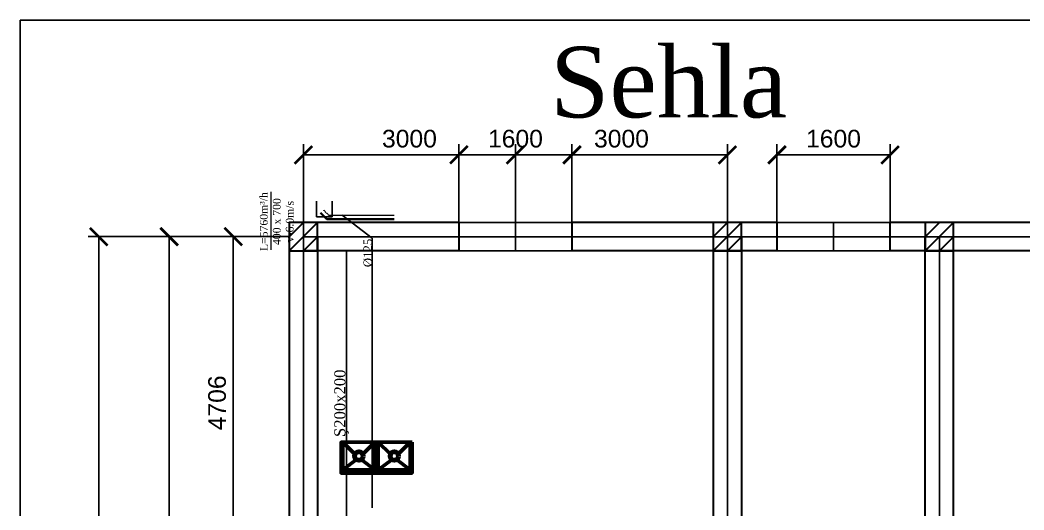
# Model space of a CAD drawing. Header units: inches. Extents: x 23 to 100097, y 11 to 104145.
# Drawn here: x 29331 to 43535, y 92763 to 99699 of the extents above; entities that cross this region are included whole.
import ezdxf

# ---------------------------------------------------------------- set-up
doc = ezdxf.new("R2010")
doc.units = ezdxf.units.IN
doc.header["$MEASUREMENT"] = 0
doc.linetypes.add('ACAD_ISO02W100', pattern=[15, 12, -3])
doc.layers.add('nad', color=1, linetype='Continuous', lineweight=9)
doc.layers.add('VRV MUSA', color=5, linetype='Continuous')
doc.styles.add('ilqar text 001', font='', dxfattribs={"height": 300})
doc.styles.get("Standard").update_dxf_attribs({"font": 'arial.ttf'})
doc.styles.add('Times Latin', font='')
doc.styles.add('Times New  Roman', font='times.ttf')
doc.styles.get('ilqar text 001').set_extended_font_data('A3 Times AzLat')
doc.styles.get('Times Latin').set_extended_font_data('Times Latin')
doc.dimstyles.new('ISO-25', dxfattribs={"dimtxt": 250, "dimasz": 250, "dimexe": 150, "dimexo": 0.625, "dimgap": 100, "dimtad": 1, "dimdec": 0, "dimtxsty": 'Standard', "dimblk": 'ARCHTICK', "dimcen": 2.5, "dimadec": 0, "dimazin": 0, "dimtfac": 1, "dimtdec": 0, "dimtmove": 0, "dimatfit": 3, "dimfxl": 1, "dimarcsym": 0})

# ---------------------------------------------------------------- blocks, each defined once
blk = doc.blocks.new('_ArchTick')
at = {"layer": 'nad', "color": 0, "const_width": 0.15}
blk.add_lwpolyline([(-0.5, -0.5), (0.5, 0.5)], dxfattribs=at)
blk = doc.blocks.new('*D174')
at = {"color": 0, "lineweight": -2, "transparency": 16777216}
for p, q in [((33139, 96632), (32197, 96632)), ((32347, 96632), (32347, 91926)), ((33139, 91926), (32197, 91926))]:
    blk.add_line(p, q, dxfattribs=at)
at = {"layer": 'Defpoints', "color": 0, "transparency": 16777216}
for p in [(33140, 96632), (32347, 91926), (33140, 91926)]:
    blk.add_point(p, dxfattribs=at)
at = {"color": 0, "lineweight": -2, "transparency": 16777216, "xscale": 250, "yscale": 250, "zscale": 250}
for p, rotation in [((32347, 96632), 90), ((32347, 91926), 270)]:
    blk.add_blockref('_ArchTick', p, dxfattribs=dict(at, rotation=rotation))
at = {"color": 0, "transparency": 16777216, "insert": (32119, 94279), "char_height": 250, "attachment_point": 5, "rotation": 90}
blk.add_mtext('4706', dxfattribs=at)
blk = doc.blocks.new('*D175')
at = {"color": 0, "lineweight": -2, "transparency": 16777216}
for p, q in [((33139, 96632), (31290, 96632)), ((31440, 96632), (31440, 87220)), ((33139, 87220), (31290, 87220))]:
    blk.add_line(p, q, dxfattribs=at)
at = {"layer": 'Defpoints', "color": 0, "transparency": 16777216}
for p in [(33140, 96632), (31440, 87220), (33140, 87220)]:
    blk.add_point(p, dxfattribs=at)
at = {"color": 0, "lineweight": -2, "transparency": 16777216, "xscale": 250, "yscale": 250, "zscale": 250}
for p, rotation in [((31440, 96632), 90), ((31440, 87220), 270)]:
    blk.add_blockref('_ArchTick', p, dxfattribs=dict(at, rotation=rotation))
at = {"color": 0, "transparency": 16777216, "insert": (31212, 91926), "char_height": 250, "attachment_point": 5, "rotation": 90}
blk.add_mtext('9411', dxfattribs=at)
blk = doc.blocks.new('*D177')
at = {"color": 0, "lineweight": -2, "transparency": 16777216}
for p, q in [((33139, 96632), (30293, 96632)), ((30443, 96632), (30443, 85720)), ((33339, 85720), (30293, 85720))]:
    blk.add_line(p, q, dxfattribs=at)
at = {"layer": 'Defpoints', "color": 0, "transparency": 16777216}
for p in [(33140, 96632), (30443, 85720), (33340, 85720)]:
    blk.add_point(p, dxfattribs=at)
at = {"color": 0, "lineweight": -2, "transparency": 16777216, "xscale": 250, "yscale": 250, "zscale": 250}
for p, rotation in [((30443, 96632), 90), ((30443, 85720), 270)]:
    blk.add_blockref('_ArchTick', p, dxfattribs=dict(at, rotation=rotation))
at = {"color": 0, "transparency": 16777216, "insert": (30215, 91176), "char_height": 250, "attachment_point": 5, "rotation": 90}
blk.add_mtext('10911', dxfattribs=at)
blk = doc.blocks.new('*D178')
at = {"color": 0, "lineweight": -2, "transparency": 16777216}
for p, q in [((35540, 96632), (35540, 97940)), ((37140, 96632), (37140, 97940)), ((35540, 97790), (37140, 97790))]:
    blk.add_line(p, q, dxfattribs=at)
at = {"layer": 'Defpoints', "color": 0, "transparency": 16777216}
for p in [(37140, 97790), (35540, 96632), (37140, 96632)]:
    blk.add_point(p, dxfattribs=at)
at = {"color": 0, "lineweight": -2, "transparency": 16777216, "xscale": 250, "yscale": 250, "zscale": 250, "rotation": 180}
blk.add_blockref('_ArchTick', (35540, 97790), dxfattribs=at)
at = {"color": 0, "lineweight": -2, "transparency": 16777216, "xscale": 250, "yscale": 250, "zscale": 250}
blk.add_blockref('_ArchTick', (37140, 97790), dxfattribs=at)
at = {"color": 0, "transparency": 16777216, "insert": (36340, 98018), "char_height": 250, "attachment_point": 5}
blk.add_mtext('1600', dxfattribs=at)
blk = doc.blocks.new('*D179')
at = {"color": 0, "lineweight": -2, "transparency": 16777216}
for p, q in [((33340, 96632), (33340, 97940)), ((36340, 96632), (36340, 97940)), ((36340, 97790), (33340, 97790))]:
    blk.add_line(p, q, dxfattribs=at)
at = {"layer": 'Defpoints', "color": 0, "transparency": 16777216}
for p in [(33340, 97790), (33340, 96632), (36340, 96632)]:
    blk.add_point(p, dxfattribs=at)
at = {"color": 0, "lineweight": -2, "transparency": 16777216, "xscale": 250, "yscale": 250, "zscale": 250, "rotation": 180}
blk.add_blockref('_ArchTick', (33340, 97790), dxfattribs=at)
at = {"color": 0, "lineweight": -2, "transparency": 16777216, "xscale": 250, "yscale": 250, "zscale": 250}
blk.add_blockref('_ArchTick', (36340, 97790), dxfattribs=at)
at = {"color": 0, "transparency": 16777216, "insert": (34840, 98018), "char_height": 250, "attachment_point": 5}
blk.add_mtext('3000', dxfattribs=at)
blk = doc.blocks.new('*D180')
at = {"color": 0, "lineweight": -2, "transparency": 16777216}
for p, q in [((33340, 96632), (33340, 97940)), ((36340, 96632), (36340, 97940)), ((33340, 97790), (36340, 97790))]:
    blk.add_line(p, q, dxfattribs=at)
at = {"layer": 'Defpoints', "color": 0, "transparency": 16777216}
for p in [(36340, 97790), (33340, 96632), (36340, 96632)]:
    blk.add_point(p, dxfattribs=at)
at = {"color": 0, "lineweight": -2, "transparency": 16777216, "xscale": 250, "yscale": 250, "zscale": 250, "rotation": 180}
blk.add_blockref('_ArchTick', (33340, 97790), dxfattribs=at)
at = {"color": 0, "lineweight": -2, "transparency": 16777216, "xscale": 250, "yscale": 250, "zscale": 250}
blk.add_blockref('_ArchTick', (36340, 97790), dxfattribs=at)
at = {"color": 0, "transparency": 16777216, "insert": (34840, 98018), "char_height": 250, "attachment_point": 5}
blk.add_mtext('3000', dxfattribs=at)
blk = doc.blocks.new('*D181')
at = {"color": 0, "lineweight": -2, "transparency": 16777216}
for p, q in [((36340, 96632), (36340, 97940)), ((39340, 96632), (39340, 97940)), ((36340, 97790), (39340, 97790))]:
    blk.add_line(p, q, dxfattribs=at)
at = {"layer": 'Defpoints', "color": 0, "transparency": 16777216}
for p in [(39340, 97790), (36340, 96632), (39340, 96632)]:
    blk.add_point(p, dxfattribs=at)
at = {"color": 0, "lineweight": -2, "transparency": 16777216, "xscale": 250, "yscale": 250, "zscale": 250, "rotation": 180}
blk.add_blockref('_ArchTick', (36340, 97790), dxfattribs=at)
at = {"color": 0, "lineweight": -2, "transparency": 16777216, "xscale": 250, "yscale": 250, "zscale": 250}
blk.add_blockref('_ArchTick', (39340, 97790), dxfattribs=at)
at = {"color": 0, "transparency": 16777216, "insert": (37840, 98018), "char_height": 250, "attachment_point": 5}
blk.add_mtext('3000', dxfattribs=at)
blk = doc.blocks.new('*D182')
at = {"color": 0, "lineweight": -2, "transparency": 16777216}
for p, q in [((40040, 96632), (40040, 97940)), ((41640, 96832), (41640, 97940)), ((40040, 97790), (41640, 97790))]:
    blk.add_line(p, q, dxfattribs=at)
at = {"layer": 'Defpoints', "color": 0, "transparency": 16777216}
for p in [(41640, 97790), (41640, 96832), (40040, 96632)]:
    blk.add_point(p, dxfattribs=at)
at = {"color": 0, "lineweight": -2, "transparency": 16777216, "xscale": 250, "yscale": 250, "zscale": 250, "rotation": 180}
blk.add_blockref('_ArchTick', (40040, 97790), dxfattribs=at)
at = {"color": 0, "lineweight": -2, "transparency": 16777216, "xscale": 250, "yscale": 250, "zscale": 250}
blk.add_blockref('_ArchTick', (41640, 97790), dxfattribs=at)
at = {"color": 0, "transparency": 16777216, "insert": (40840, 98018), "char_height": 250, "attachment_point": 5}
blk.add_mtext('1600', dxfattribs=at)
blk = doc.blocks.new('sass')
at = {"color": 8, "lineweight": 50}
for p, q in [((245819, -74088), (246116, -74312)), ((246512, -74088), (246215, -74312)), ((246081, -74429), (245819, -74690)), ((246250, -74429), (246512, -74690))]:
    blk.add_line(p, q, dxfattribs=at)
for points in [[(245781, -74690), (246550, -74690), (246550, -74021), (245781, -74021)], [(245819, -74690), (246512, -74690), (246512, -74088), (245819, -74088)]]:
    blk.add_lwpolyline(points, close=True, dxfattribs=at)
at = {"lineweight": 5}
blk.add_lwpolyline([(246550, -74690), (246550, -74090)], dxfattribs=at)
at = {"color": 3, "lineweight": 70}
blk.add_circle((246165, -74390), 92.6, dxfattribs=at)

msp = doc.modelspace()

# ---------------------------------------------------------------- linework, layer by layer
for p, q in [((33524.7, 96913.9, 0), (33524.7, 97133.6, 0)), ((33744.4, 97133.6, 0), (33744.4, 96913.9, 0)), ((33744.4, 96913.9, 0), (33524.7, 96913.9, 0)), ((33886, 96937.9, 0), (34313.7, 96611.2, 0)), ((35539.5, 96831.5), (37139.5, 96831.5)), ((36339.5, 96831.5), (36339.5, 96431.5)), ((40039.5, 96831.5), (41639.5, 96831.5)), ((40839.5, 96831.5), (40839.5, 96431.5)), ((35539.5, 96631.5), (33339.5, 96631.5)), ((33339.5, 96631.5), (33339.5, 87220.4)), ((34313.7, 96611.2, 0), (34313.7, 92794.3, 29931.8)), ((35539.5, 96631.5), (37139.5, 96631.5)), ((40039.5, 96631.5), (37139.5, 96631.5)), ((39339.5, 96631.5), (39339.5, 90014.1)), ((40039.5, 96631.5), (41639.5, 96631.5)), ((48339.5, 96631.5), (41639.5, 96631.5)), ((42339.5, 89573.3), (42339.5, 96631.5)), ((35539.5, 96431.5), (37139.5, 96431.5)), ((40039.5, 96431.5), (41639.5, 96431.5))]:
    msp.add_line(p, q)
at = {"color": 3, "lineweight": 35}
for p, q in [((33579.6, 96968.8, 0), (33671, 96877.4, 0)), ((33671, 96877.4, 0), (34625.8, 96877.4, 0))]:
    msp.add_line(p, q, dxfattribs=at)
at = {"color": 3, "linetype": 'ACAD_ISO02W100', "lineweight": 20}
for p, q in [((33622.3, 97011.5, 0), (33696, 96937.9, 0)), ((33696, 96937.9, 0), (34625.8, 96937.9, 0))]:
    msp.add_line(p, q, dxfattribs=at)
at = {"lineweight": 30}
for p, q in [((33539.5, 96831.5), (33139.5, 96431.5)), ((33139.5, 96631.5), (33339.5, 96831.5)), ((35539.5, 96831.5), (33339.5, 96831.5)), ((35539.5, 96831.5), (35539.5, 96431.5)), ((40039.5, 96831.5), (37139.5, 96831.5)), ((37139.5, 96831.5), (37139.5, 96431.5)), ((39539.5, 96831.5), (39139.5, 96431.5)), ((39139.5, 96631.5), (39339.5, 96831.5)), ((40039.5, 96831.5), (40039.5, 96431.5)), ((48339.5, 96831.5), (41639.5, 96831.5)), ((41639.5, 96831.5), (41639.5, 96431.5)), ((42539.5, 96831.5), (42139.5, 96431.5)), ((42139.5, 96631.5), (42339.5, 96831.5)), ((33139.5, 96631.5), (33139.5, 87220.4)), ((33339.5, 96431.5), (33539.5, 96631.5)), ((33539.5, 96631.5), (33539.5, 87220.4)), ((39139.5, 96631.5), (39139.5, 90014.1)), ((39339.5, 96431.5), (39539.5, 96631.5)), ((39539.5, 96631.5), (39539.5, 90014.1)), ((42139.5, 89573.3), (42139.5, 96631.5)), ((42339.5, 96431.5), (42539.5, 96631.5)), ((42539.5, 89573.3), (42539.5, 96631.5)), ((35539.5, 96431.5), (33339.5, 96431.5)), ((40039.5, 96431.5), (37139.5, 96431.5)), ((48339.5, 96431.5), (41639.5, 96431.5))]:
    msp.add_line(p, q, dxfattribs=at)
at = {"color": 1}
msp.add_line((33948, 96427.1, -3421614.9), (33948, 92110.6, -3421614.9), dxfattribs=at)
at = {"color": 4}
msp.add_lwpolyline([(29330.7, 99698.6), (50655, 99698.6), (50655, 75954.2), (29330.7, 75954.2)], close=True, dxfattribs=at)
at = {"lineweight": 30}
for points in [[(33139.5, 96431.5), (33539.5, 96431.5), (33539.5, 96831.5), (33139.5, 96831.5)], [(39139.5, 96431.5), (39539.5, 96431.5), (39539.5, 96831.5), (39139.5, 96831.5)], [(42139.5, 96431.5), (42539.5, 96431.5), (42539.5, 96831.5), (42139.5, 96831.5)]]:
    msp.add_lwpolyline(points, close=True, dxfattribs=at)
at = {"layer": 'VRV MUSA', "color": 0, "linetype": 'ByBlock', "lineweight": 0, "ltscale": 1.55}
msp.add_line((32880.1, 97266.3, 0), (32880.1, 96447.3, 0), dxfattribs=at)

# ---------------------------------------------------------------- block references
at = {"color": 5, "lineweight": 35, "xscale": 0.6527000349243373, "yscale": 0.6527000349243373, "zscale": 0.6527000349243373, "rotation": 180.0017914873279}
for p in [(194797.6, 44977, 0), (195299.5, 44977, 0)]:
    msp.add_blockref('sass', p, dxfattribs=at)

# ---------------------------------------------------------------- texts
at = {"color": 4, "insert": (38507.9, 98305.7), "char_height": 1000, "width": 6989.977, "attachment_point": 8, "rotation": 0.00024, "style": 'Times New  Roman'}
msp.add_mtext('{\\C0;Sehla}', dxfattribs=at)
at = {"color": 3, "insert": (34314.2, 96401, 213172.4), "char_height": 119.515, "width": 3323.782, "attachment_point": 8, "rotation": 90.00009, "style": 'ilqar text 001'}
msp.add_mtext('{\\fTimes New Roman|b0|i0|c0|p18;\\C256;%%C125}', dxfattribs=at)
at = {"color": 1, "insert": (33777.2, 94272.9, -3421615.3), "char_height": 155.9716, "width": 5630.725, "attachment_point": 2, "rotation": 90.00009, "style": 'ilqar text 001'}
msp.add_mtext('{\\fTimes New Roman|b0|i0|c238|p18;Ş\\fTimes New Roman|b0|i0|c0|p18;20\\fTimes New Roman|b0|i0|c238|p18;0x\\fTimes New Roman|b0|i0|c0|p18;20\\fTimes New Roman|b0|i0|c238|p18;0}', dxfattribs=at)
at = {"layer": 'VRV MUSA', "color": 0, "lineweight": 9, "ltscale": 150, "insert": (32724.5, 96425.6, 0), "char_height": 109.882, "width": 838.953, "attachment_point": 1, "rotation": 90, "style": 'Times Latin'}
msp.add_mtext('\\pxqc;L=5760m{\\fTimes New Roman|b0|i0|c238|p18;³}/h\\P400 x 700\\Pv-6.0m/s\\P ', dxfattribs=at)

# ---------------------------------------------------------------- dimensions: what is measured, and where the dimension line sits
for base, p1, p2, picture, middle in [((33339.5, 97790.1), (36339.5, 96631.5), (33339.5, 96631.5), '*D179', (34839.5, 98017.8)), ((36339.5, 97790.1), (33339.5, 96631.5), (36339.5, 96631.5), '*D180', (34839.5, 98017.8)), ((39339.5, 97790.1), (36339.5, 96631.5), (39339.5, 96631.5), '*D181', (37839.5, 98017.8)), ((41639.5, 97790.1), (40039.5, 96631.5), (41639.5, 96831.5), '*D182', (40839.5, 98017.8))]:
    dim = msp.add_linear_dim(base=base, p1=p1, p2=p2, dimstyle='ISO-25', override={"dimtmove": 1})
    dim.commit()
    dim.dimension.update_dxf_attribs({"geometry": picture, "text_midpoint": middle})
dim = msp.add_linear_dim(base=(37139.5, 97790.1), p1=(35539.5, 96631.5), p2=(37139.5, 96631.5), dimstyle='ISO-25')
dim.commit()
dim.dimension.update_dxf_attribs({"geometry": '*D178', "text_midpoint": (36339.5, 98017.8)})
for base, p1, p2, picture, middle in [((30443, 85720.4), (33139.5, 96631.5), (33339.5, 85720.4), '*D177', (30215.4, 91176)), ((31439.6, 87220.4), (33139.5, 96631.5), (33139.5, 87220.4), '*D175', (31211.9, 91926)), ((32346.9646, 91925.9638), (33139.5318, 96631.5451), (33139.5318, 91925.9638), '*D174', (32119.3214, 94278.7545))]:
    dim = msp.add_linear_dim(base=base, p1=p1, p2=p2, angle=90, dimstyle='ISO-25')
    dim.commit()
    dim.dimension.update_dxf_attribs({"geometry": picture, "text_midpoint": middle})

doc.saveas('drawing.dxf')
